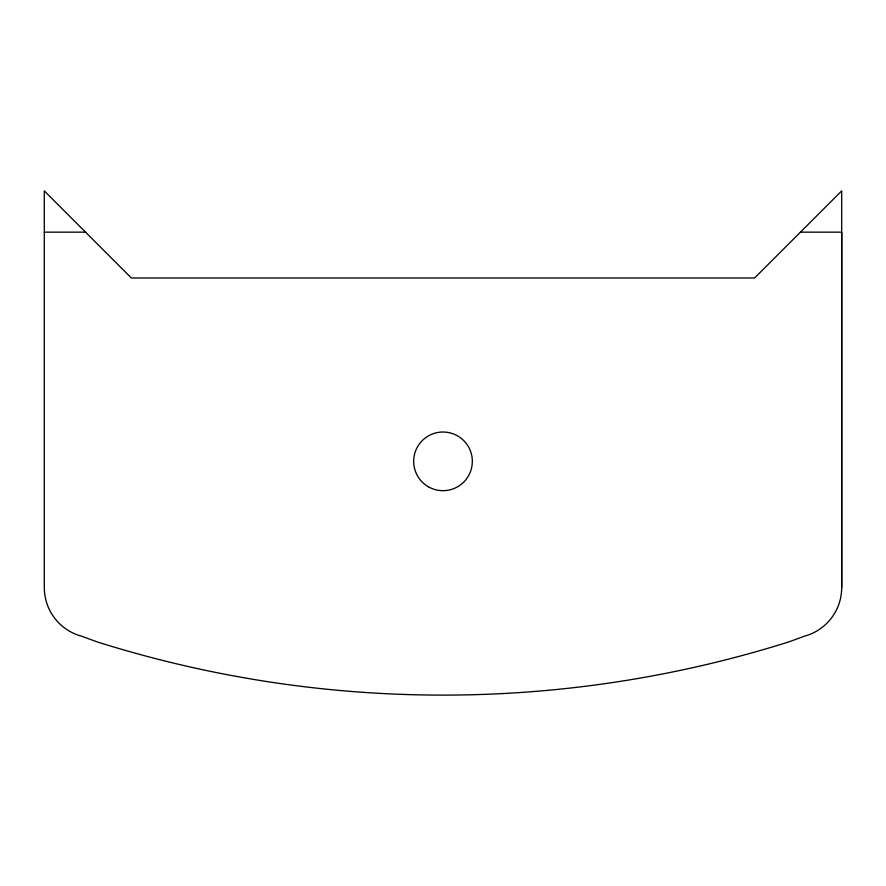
<?xml version="1.0" encoding="UTF-8"?>
<svg xmlns="http://www.w3.org/2000/svg" width="886" height="886" viewBox="0 0 886 886"><rect width="100%" height="100%" fill="white"/><g stroke="black" fill="none" stroke-linecap="round" stroke-linejoin="round"><path stroke-width="1.33" d="M841.7 587.551L841.7 190.889L754.606 277.994L131.394 277.994L44.3 190.889L44.3 587.551A50.369 50.369 0 0 0 81.634 636.214L97.017 641.852A1150.471 1150.471 0 0 0 788.983 641.852L804.366 636.214A50.369 50.369 0 0 0 841.7 587.551L841.7 232.154L800.446 232.154M44.3 232.154L85.554 232.154M428.337 486.757A29.338 29.338 0 0 0 472.338 461.351A29.338 29.338 0 0 0 428.337 435.945A29.338 29.338 0 0 0 428.337 486.757"/></g></svg>
